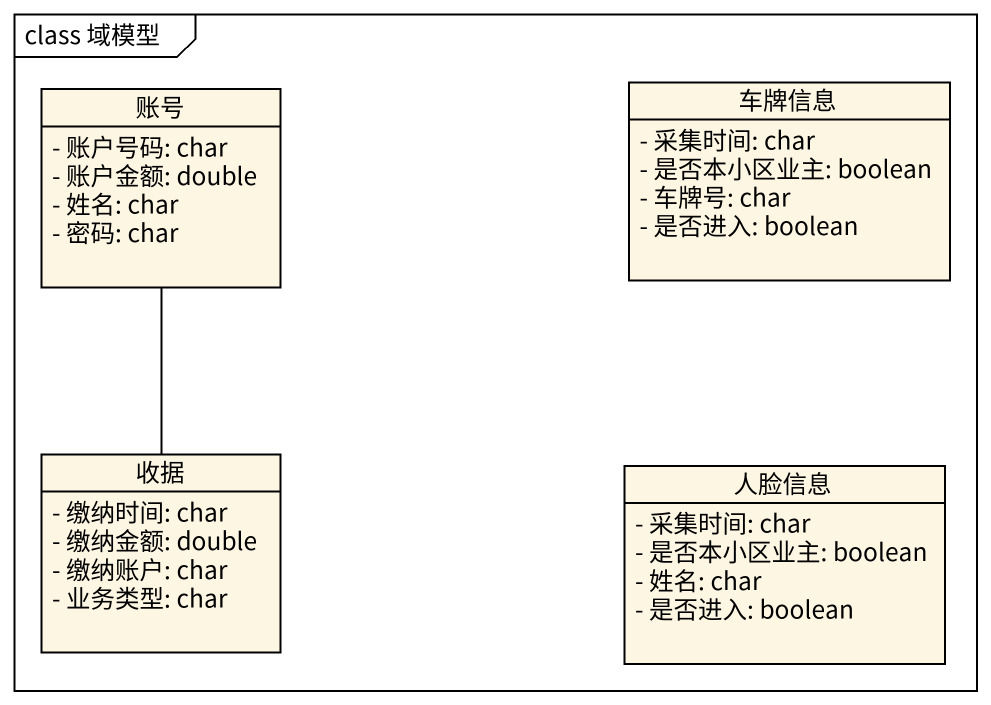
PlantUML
@startuml
mainframe class 域模型
hide circle
hide empty members
skinparam classAttributeIconSize 0
class 账号 {
  - 账户号码: char
  - 账户金额: double
  - 姓名: char
  - 密码: char
}
class 车牌信息 {
  - 采集时间: char
  - 是否本小区业主: boolean
  - 车牌号: char
  - 是否进入: boolean
}
class 收据 {
  - 缴纳时间: char
  - 缴纳金额: double
  - 缴纳账户: char
  - 业务类型: char
}
class 人脸信息 {
  - 采集时间: char
  - 是否本小区业主: boolean
  - 姓名: char
  - 是否进入: boolean
}
账号 -- 收据
@enduml
